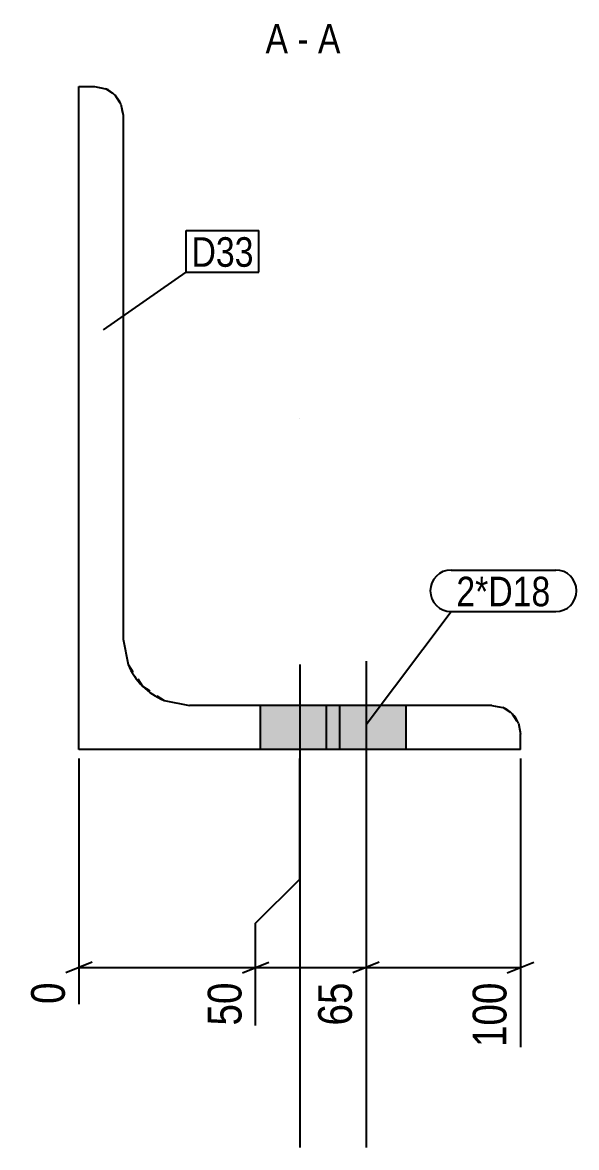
# Model space of a CAD drawing. Header units: millimetres. Extents: x 10 to 11085, y -17 to 338.
# Drawn here: x 10959.4 to 11084.9, y -16.7 to 237.8 of the extents above; entities that cross this region are included whole.
import ezdxf

# ---------------------------------------------------------------- set-up
doc = ezdxf.new("R2010")
doc.units = ezdxf.units.MM
doc.linetypes.add('DXK_LINE_DOT2', pattern=[3.9198, 1.9599, -1.9599])
doc.linetypes.add('DXK_LINE_DOT3', pattern=[5.9187, 2.979, -0.9799, 0.9799, -0.9799])
for name, color, linetype in [('MÅLSÆTNING', 7, 'Continuous'), ('STÅL', 7, 'Continuous'), ('TEKST', 7, 'Continuous')]:
    doc.layers.add(name, color=color, linetype=linetype)
doc.styles.add('Arial Narrow', font='ARIALN.TTF', dxfattribs={"height": 0.2})

msp = doc.modelspace()

# ---------------------------------------------------------------- hatches: boundary and pattern name
at = {"layer": 'STÅL', "linetype": 'Continuous'}
for points in [[(11013.21, 73.29), (11031.21, 73.29), (11031.21, 83.29), (11013.21, 83.29)], [(11028.21, 73.29), (11046.21, 73.29), (11046.21, 83.29), (11028.21, 83.29)]]:
    msp.add_hatch(color=96, dxfattribs=at).paths.add_polyline_path(points)

# ---------------------------------------------------------------- linework, layer by layer
at = {"layer": 'MÅLSÆTNING', "color": 7, "linetype": 'Continuous'}
for p, q in [((10972.21, 71.29), (10972.21, 15.75)), ((11022.21, 44.03), (11022.21, 71.29)), ((11022.21, 44.03), (11022.21, 71.29)), ((11037.21, 71.29), (11037.21, 10.88)), ((11037.21, 71.29), (11037.21, 10.88)), ((11072.21, 71.29), (11072.21, 6)), ((11012.21, 34.03), (11022.21, 44.03)), ((11012.21, 34.03), (11022.21, 44.03)), ((11012.21, 10.88), (11012.21, 34.03)), ((11012.21, 10.88), (11012.21, 34.03)), ((10975.21, 25.23), (10969.21, 22.83)), ((10972.21, 24.03), (11012.21, 24.03)), ((11009.21, 22.83), (11015.21, 25.23)), ((11009.21, 22.83), (11015.21, 25.23)), ((11012.21, 24.03), (11037.21, 24.03)), ((11040.21, 25.23), (11034.21, 22.83)), ((11037.21, 24.03), (11072.21, 24.03)), ((11069.21, 22.83), (11075.21, 25.23))]:
    msp.add_line(p, q, dxfattribs=at)
at = {"layer": 'STÅL', "color": 2, "linetype": 'Continuous'}
for p, q in [((10972.21, 73.29), (10972.21, 223.29)), ((10972.21, 223.29), (10975.71, 223.29)), ((10975.71, 223.29), (10978.2, 222.79)), ((10981.72, 219.28), (10982.21, 216.79)), ((10982.21, 216.79), (10982.21, 98.29)), ((10982.21, 98.29), (10983.35, 92.55)), ((10991.47, 84.43), (10997.21, 83.29)), ((11065.71, 83.29), (10997.21, 83.29)), ((11065.71, 83.29), (11068.2, 82.79)), ((11071.72, 79.28), (11072.21, 76.79)), ((11072.21, 73.29), (11072.21, 76.79)), ((11072.21, 73.29), (10972.21, 73.29))]:
    msp.add_line(p, q, dxfattribs=at)
at = {"layer": 'STÅL', "color": 7, "linetype": 'DXK_LINE_DOT2'}
for p, q in [((10975.71, 223.29), (10978.2, 222.79)), ((10978.2, 222.79), (10980.31, 221.39)), ((10980.31, 221.39), (10981.72, 219.28)), ((10981.72, 219.28), (10982.21, 216.79)), ((10982.21, 98.29), (10983.35, 92.55)), ((10983.35, 92.55), (10986.6, 87.68)), ((10986.6, 87.68), (10991.47, 84.43)), ((10991.47, 84.43), (10997.21, 83.29)), ((11065.71, 83.29), (11068.2, 82.79)), ((11068.2, 82.79), (11070.31, 81.39)), ((11070.31, 81.39), (11071.72, 79.28)), ((11071.72, 79.28), (11072.21, 76.79))]:
    msp.add_line(p, q, dxfattribs=at)
at = {"layer": 'STÅL', "color": 7, "linetype": 'DXK_LINE_DOT3'}
msp.add_line((11022.21, 148.29), (11022.21, 148.29), dxfattribs=at)
at = {"layer": 'STÅL', "color": 96, "linetype": 'Continuous'}
for p, q in [((11022.21, 92.53), (11022.21, -16.71)), ((11037.21, 93.29), (11037.21, -16.71)), ((11013.21, 83.29), (11013.21, 73.29)), ((11028.21, 83.29), (11028.21, 73.29)), ((11031.21, 83.29), (11031.21, 73.29)), ((11046.21, 83.29), (11046.21, 73.29))]:
    msp.add_line(p, q, dxfattribs=at)
at = {"layer": 'STÅL', "color": 2, "linetype": 'Continuous'}
for centre, radius, start, end in [((10975.71, 216.79), 6.5, 22.5, 67.5), ((10997.21, 98.29), 15, 202.5, 247.5), ((11065.71, 76.79), 6.5, 22.5, 67.5)]:
    msp.add_arc(centre, radius, start, end, dxfattribs=at)

# ---------------------------------------------------------------- wipeouts: each hides what was drawn before it
at = {"color": 0, "linetype": 'Continuous'}
for points in [[(11019.57, 230.79), (11019.57, 237.79), (11014.45, 237.79), (11014.45, 230.79)], [(11024.22, 230.79), (11024.22, 237.79), (11021.67, 237.79), (11021.67, 230.79)], [(11031.43, 230.79), (11031.43, 237.79), (11026.32, 237.79), (11026.32, 230.79)]]:
    msp.add_wipeout(points, dxfattribs=at).dxf.layer = 'TEKST'
at = {"color": 0}
for points in [[(11011.75, 182.53), (11011.75, 189.53), (10997.69, 189.53), (10997.69, 182.53)], [(11078.98, 105.73), (11078.98, 112.73), (11057.67, 112.73), (11057.67, 105.73)]]:
    msp.add_wipeout(points, dxfattribs=at).dxf.layer = 'TEKST'

# ---------------------------------------------------------------- next in the draw order: texts
at = {"layer": 'TEKST', "color": 3, "linetype": 'Continuous', "style": 'Arial Narrow'}
for s, p in [('A', (11014.45, 230.79)), ('A', (11026.32, 230.79)), ('-', (11021.67, 230.79))]:
    msp.add_text(s, height=6.68, dxfattribs=at).set_placement(p)

# ---------------------------------------------------------------- next in the draw order: wipeouts: each hides what was drawn before it
at = {"color": 0, "linetype": 'Continuous'}
for points in [[(10970.61, 22.22), (10959.41, 22.22), (10959.41, 14.15), (10970.61, 14.15)], [(11010.61, 22.22), (10999.41, 22.22), (10999.41, 9.27), (11010.61, 9.27)], [(11035.61, 22.22), (11024.41, 22.22), (11024.41, 9.27), (11035.61, 9.27)], [(11070.61, 22.22), (11059.41, 22.22), (11059.41, 4.4), (11070.61, 4.4)]]:
    msp.add_wipeout(points, dxfattribs=at).dxf.layer = 'MÅLSÆTNING'
at = {"color": 0}
for points in [[(11011.75, 182.53), (11011.75, 189.53), (10997.69, 189.53), (10997.69, 182.53)], [(11078.98, 105.73), (11078.98, 112.73), (11057.67, 112.73), (11057.67, 105.73)]]:
    msp.add_wipeout(points, dxfattribs=at).dxf.layer = 'TEKST'

# ---------------------------------------------------------------- next in the draw order: linework, layer by layer
at = {"layer": 'MÅLSÆTNING', "color": 7, "linetype": 'Continuous'}
msp.add_line((11040.21, 25.23), (11034.21, 22.83), dxfattribs=at)
at = {"layer": 'TEKST', "color": 7, "linetype": 'Continuous'}
for p, q in [((10996.49, 190.73), (11012.95, 190.73)), ((10996.49, 181.33), (10996.49, 190.73)), ((11012.95, 181.33), (11012.95, 190.73)), ((10977.78, 168.29), (10996.49, 181.33)), ((10996.49, 181.33), (11012.95, 181.33)), ((11056.47, 113.93), (11080.18, 113.93)), ((11037.21, 78.98), (11056.47, 104.53)), ((11056.47, 104.53), (11080.18, 104.53))]:
    msp.add_line(p, q, dxfattribs=at)
for centre, start, end in [((11056.47, 109.23), 90, 270), ((11080.18, 109.23), 270, 90)]:
    msp.add_arc(centre, 4.7, start, end, dxfattribs=at)

# ---------------------------------------------------------------- next in the draw order: texts
at = {"layer": 'MÅLSÆTNING', "color": 3, "linetype": 'Continuous', "style": 'Arial Narrow'}
for s, height, p in [('0', 7.64, (10969.01, 15.75)), ('50', 7.635, (11009.01, 10.88)), ('65', 7.635, (11034.01, 10.88)), ('100', 7.635, (11069.01, 6))]:
    msp.add_text(s, height=height, rotation=90.0002, dxfattribs=at).set_placement(p)
at = {"layer": 'TEKST', "color": 3, "style": 'Arial Narrow'}
for s, p in [('D33', (10997.69, 182.53)), ('2*D18', (11057.67, 105.73))]:
    msp.add_text(s, height=6.681, dxfattribs=at).set_placement(p)

doc.saveas('drawing.dxf')
